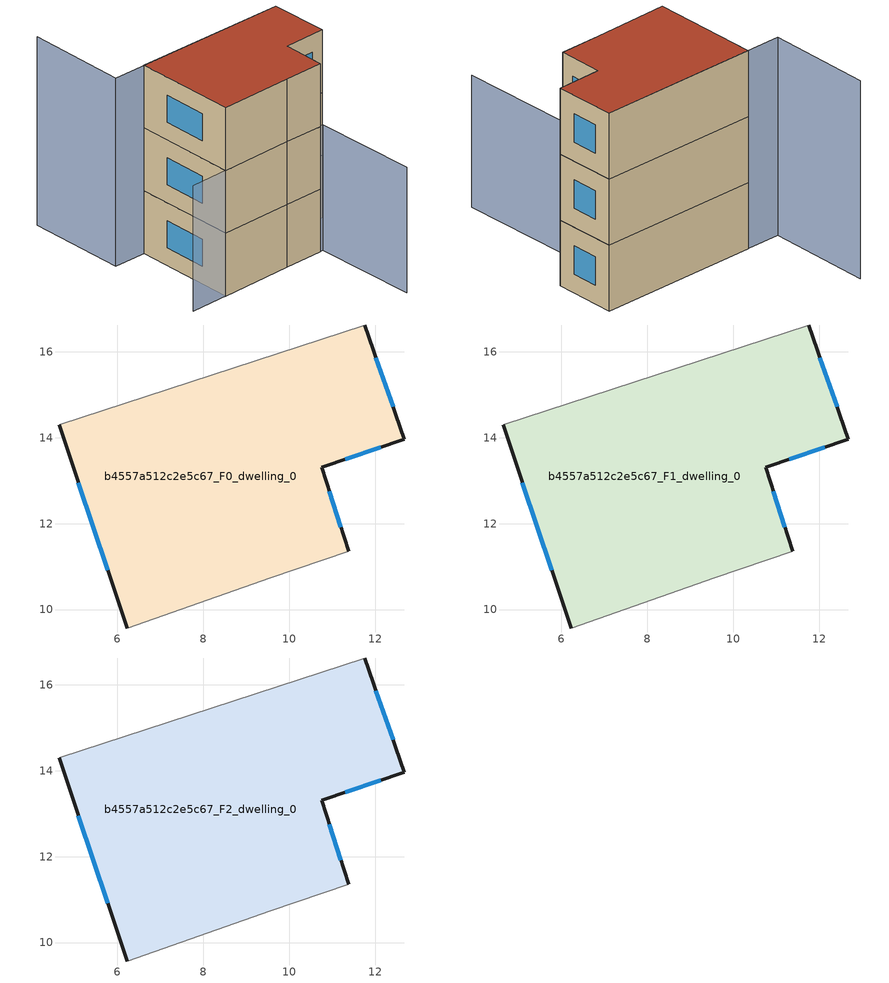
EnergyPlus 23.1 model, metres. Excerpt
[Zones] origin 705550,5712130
b4557a512c2e5c67_F0_dwelling_0
 floor ground (EU_floor_Construction): 11.75,16.62 12.68,13.96 10.75,13.31 11.38,11.36 9.56,10.74 6.23,9.57 4.64,14.29 z0
 wall outside (EU_wall_Construction): 4.64,14.29 6.23,9.57 / 11.38,11.36 10.75,13.31 12.68,13.96 11.75,16.62 z0:3
 wall adiabatic (EU_wall_Construction): 6.23,9.57 9.56,10.74 11.38,11.36 / 11.75,16.62 4.64,14.29 z0:3
 window (EU_Window_Construction): 5.09,12.95 5.78,10.92 / 12.41,14.72 12.01,15.86 / 11.3,13.49 12.13,13.78 / 11.2,11.92 10.93,12.75 z0.85:2.15
b4557a512c2e5c67_F1_dwelling_0
 floor to b4557a512c2e5c67_F0_dwelling_0 (EU_floor_Construction): 11.75,16.62 12.68,13.96 10.75,13.31 11.38,11.36 9.56,10.74 6.23,9.57 4.64,14.29 z3
 wall outside (EU_wall_Construction): 4.64,14.29 6.23,9.57 / 11.38,11.36 10.75,13.31 12.68,13.96 11.75,16.62 z3:6
 wall adiabatic (EU_wall_Construction): 6.23,9.57 9.56,10.74 11.38,11.36 / 11.75,16.62 4.64,14.29 z3:6
 window (EU_Window_Construction): 5.09,12.95 5.78,10.92 / 12.41,14.72 12.01,15.86 / 11.3,13.49 12.13,13.78 / 11.2,11.92 10.93,12.75 z3.85:5.15
b4557a512c2e5c67_F2_dwelling_0
 floor to b4557a512c2e5c67_F1_dwelling_0 (EU_floor_Construction): 11.75,16.62 12.68,13.96 10.75,13.31 11.38,11.36 9.56,10.74 6.23,9.57 4.64,14.29 z6
 wall outside (EU_wall_Construction): 4.64,14.29 6.23,9.57 / 11.38,11.36 10.75,13.31 12.68,13.96 11.75,16.62 z6:9
 wall adiabatic (EU_wall_Construction): 6.23,9.57 9.56,10.74 11.38,11.36 / 11.75,16.62 4.64,14.29 z6:9
 window (EU_Window_Construction): 5.09,12.95 5.78,10.92 / 12.41,14.72 12.01,15.86 / 11.3,13.49 12.13,13.78 / 11.2,11.92 10.93,12.75 z6.85:8.15
 roof outside (EU_roof_Construction): 11.38,11.36 10.75,13.31 12.68,13.96 11.75,16.62 4.64,14.29 6.23,9.57 9.56,10.74 z9
shading: 4.47,8.96 11.54,11.45 / 11.54,11.45 13.21,6.68 z0:6; 11.75,16.62 3.1,13.78 / 3.1,13.78 1.6,18.35 z0:9
[Building]
EU S2 Campaign: North Axis=0; Terrain=City; Solar Distribution=FullExterior
[Site:Location]
London: Latitude=51.5; Longitude=-0.5; Time Zone=0; Elevation=25
[SizingPeriod:WeatherFileDays]
AnnualSizingPeriod: Begin Month=1; Begin Day of Month=1; End Month=12; End Day of Month=31; Day of Week for Start Day=Monday; Use Weather File Daylight Saving Period=No; Use Weather File Rain and Snow Indicators=No
[MATERIAL]
EU_InternalMass_Material: Roughness=MediumRough; Thickness=0.1; Conductivity=1; Density=1800; Specific Heat=900; Thermal Absorptance=0.9; Solar Absorptance=0.7; Visible Absorptance=0.7
[MATERIAL:NOMASS] Roughness=MediumRough; Thermal Absorptance=0.9; Solar Absorptance=0.7; Visible Absorptance=0.7
Name | Thermal Resistance
EU_wall_NoMass | 0.71061
EU_roof_NoMass | 2.41608
EU_floor_NoMass | 1.75078
[WINDOWMATERIAL:SIMPLEGLAZINGSYSTEM]
EU_Window_SimpleGlazing: UFactor=2.64892; Solar Heat Gain Coefficient=0.76; Visible Transmittance=0.76
[CONSTRUCTION]
EU_wall_Construction: EU_wall_NoMass
EU_roof_Construction: EU_roof_NoMass
EU_floor_Construction: EU_floor_NoMass
EU_Window_Construction: EU_Window_SimpleGlazing
EU_InternalMass_Construction: EU_InternalMass_Material
[ZONE] Type=1; Multiplier=1; Ceiling Height=autocalculate; Floor Area=autocalculate; Part of Total Floor Area=Yes
Name | Volume
b4557a512c2e5c67_F0_dwelling_0 | 98.0295
b4557a512c2e5c67_F1_dwelling_0; b4557a512c2e5c67_F2_dwelling_0 | 98.0303
[INTERNALMASS] Construction=EU_InternalMass_Construction; Surface Area=32.6766
Name | Zone or ZoneList
b4557a512c2e5c67_F0_dwelling_0_EU_InternalMass | b4557a512c2e5c67_F0_dwelling_0
b4557a512c2e5c67_F1_dwelling_0_EU_InternalMass | b4557a512c2e5c67_F1_dwelling_0
b4557a512c2e5c67_F2_dwelling_0_EU_InternalMass | b4557a512c2e5c67_F2_dwelling_0
[OTHEREQUIPMENT] Fuel Type=Electricity; Design Level Calculation Method=Watts/Area; Power per Zone Floor Area=1; Fraction Latent=0; Fraction Radiant=0; Fraction Lost=0; Carbon Dioxide Generation Rate=0; EndUse Subcategory=EU_Step8_InternalGains
Name | Zone or ZoneList or Space or SpaceList | Schedule
EU_Step8_InternalGain_b4557a512c2e5c67_F0_dwelling_0_f000 | b4557a512c2e5c67_F0_dwelling_0 | EU_Step8_GainSchedule_b4557a512c2e5c67_F0_dwelling_0_f000
EU_Step8_InternalGain_b4557a512c2e5c67_F1_dwelling_0_f000 | b4557a512c2e5c67_F1_dwelling_0 | EU_Step8_GainSchedule_b4557a512c2e5c67_F1_dwelling_0_f000
EU_Step8_InternalGain_b4557a512c2e5c67_F2_dwelling_0_f000 | b4557a512c2e5c67_F2_dwelling_0 | EU_Step8_GainSchedule_b4557a512c2e5c67_F2_dwelling_0_f000
[ZONEVENTILATION:DESIGNFLOWRATE] Schedule=EU_AlwaysOn; Design Flow Rate Calculation Method=AirChanges/Hour; Air Changes per Hour=0.496673; Ventilation Type=Natural; Fan Pressure Rise=0; Fan Total Efficiency=1; Constant Term Coefficient=1; Temperature Term Coefficient=0; Velocity Term Coefficient=0; Velocity Squared Term Coefficient=0; Minimum Indoor Temperature=-100; Maximum Indoor Temperature=100; Delta Temperature=-100; Minimum Outdoor Temperature=-100; Maximum Outdoor Temperature=100; Maximum Wind Speed=40
Name | Zone or ZoneList or Space or SpaceList
EU_ConstantAir_b4557a512c2e5c67_F0_dwelling_0 | b4557a512c2e5c67_F0_dwelling_0
EU_ConstantAir_b4557a512c2e5c67_F1_dwelling_0 | b4557a512c2e5c67_F1_dwelling_0
EU_ConstantAir_b4557a512c2e5c67_F2_dwelling_0 | b4557a512c2e5c67_F2_dwelling_0
[HVACTEMPLATE:THERMOSTAT] Constant Heating Setpoint=20; Constant Cooling Setpoint=50
EU_HeatOnly_b4557a512c2e5c67_F0_dwelling_0; EU_HeatOnly_b4557a512c2e5c67_F1_dwelling_0; EU_HeatOnly_b4557a512c2e5c67_F2_dwelling_0
[HVACTEMPLATE:ZONE:IDEALLOADSAIRSYSTEM] System Availability Schedule=EU_AlwaysOn; Maximum Heating Supply Air Temperature=50; Minimum Cooling Supply Air Temperature=13; Maximum Heating Supply Air Humidity Ratio=0.0156; Minimum Cooling Supply Air Humidity Ratio=0.0077; Heating Limit=NoLimit; Cooling Limit=NoLimit; Heating Availability Schedule=EU_AlwaysOn; Cooling Availability Schedule=EU_CoolingOff; Dehumidification Control Type=ConstantSensibleHeatRatio; Cooling Sensible Heat Ratio=0.7; Dehumidification Setpoint=60; Humidification Control Type=None; Humidification Setpoint=30; Outdoor Air Method=None; Outdoor Air Flow Rate per Person=0.00944; Outdoor Air Flow Rate per Zone Floor Area=0; Outdoor Air Flow Rate per Zone=0; Demand Controlled Ventilation Type=None; Outdoor Air Economizer Type=NoEconomizer; Heat Recovery Type=None; Sensible Heat Recovery Effectiveness=0.7; Latent Heat Recovery Effectiveness=0.65
Name | Template Thermostat
b4557a512c2e5c67_F0_dwelling_0 | EU_HeatOnly_b4557a512c2e5c67_F0_dwelling_0
b4557a512c2e5c67_F1_dwelling_0 | EU_HeatOnly_b4557a512c2e5c67_F1_dwelling_0
b4557a512c2e5c67_F2_dwelling_0 | EU_HeatOnly_b4557a512c2e5c67_F2_dwelling_0
[SIZING:ZONE] Zone Cooling Design Supply Air Temperature Input Method=SupplyAirTemperature; Zone Cooling Design Supply Air Temperature=13; Zone Heating Design Supply Air Temperature Input Method=SupplyAirTemperature; Zone Heating Design Supply Air Temperature=50; Zone Cooling Design Supply Air Humidity Ratio=0.008; Zone Heating Design Supply Air Humidity Ratio=0.008; Cooling Design Air Flow Method=DesignDay; Cooling Design Air Flow Rate=0; Cooling Minimum Air Flow per Zone Floor Area=0.000762; Cooling Minimum Air Flow=0; Cooling Minimum Air Flow Fraction=0.2; Heating Design Air Flow Method=DesignDay; Heating Design Air Flow Rate=0; Heating Maximum Air Flow per Zone Floor Area=0.002032; Heating Maximum Air Flow=0.141576; Heating Maximum Air Flow Fraction=0.3; Account for Dedicated Outdoor Air System=No; Dedicated Outdoor Air System Control Strategy=NeutralSupplyAir; Dedicated Outdoor Air Low Setpoint Temperature for Design=autosize; Dedicated Outdoor Air High Setpoint Temperature for Design=autosize; Zone Load Sizing Method=Sensible Load Only No Latent Load; Zone Latent Cooling Design Supply Air Humidity Ratio Input Method=HumidityRatioDifference; Zone Cooling Design Supply Air Humidity Ratio Difference=0.005; Zone Latent Heating Design Supply Air Humidity Ratio Input Method=HumidityRatioDifference; Zone Humidification Design Supply Air Humidity Ratio Difference=0.005
b4557a512c2e5c67_F0_dwelling_0; b4557a512c2e5c67_F1_dwelling_0; b4557a512c2e5c67_F2_dwelling_0
[SCHEDULE:CONSTANT]
Name | Hourly Value
EU_AlwaysOn | 1
EU_CoolingOff | 0
[SCHEDULE:FILE] Column Number=1; Rows to Skip at Top=0; Number of Hours of Data=8760; Column Separator=Comma; Interpolate to Timestep=No; Minutes per Item=60; Adjust Schedule for Daylight Savings=Yes
Name | File
EU_Step8_GainSchedule_b4557a512c2e5c67_F0_dwelling_0_f000 | ../../schedules/b4557a512c2e5c67/b4557a512c2e5c67_F0_dwelling_0_f000_gain.csv
EU_Step8_GainSchedule_b4557a512c2e5c67_F1_dwelling_0_f000 | ../../schedules/b4557a512c2e5c67/b4557a512c2e5c67_F1_dwelling_0_f000_gain.csv
EU_Step8_GainSchedule_b4557a512c2e5c67_F2_dwelling_0_f000 | ../../schedules/b4557a512c2e5c67/b4557a512c2e5c67_F2_dwelling_0_f000_gain.csv
